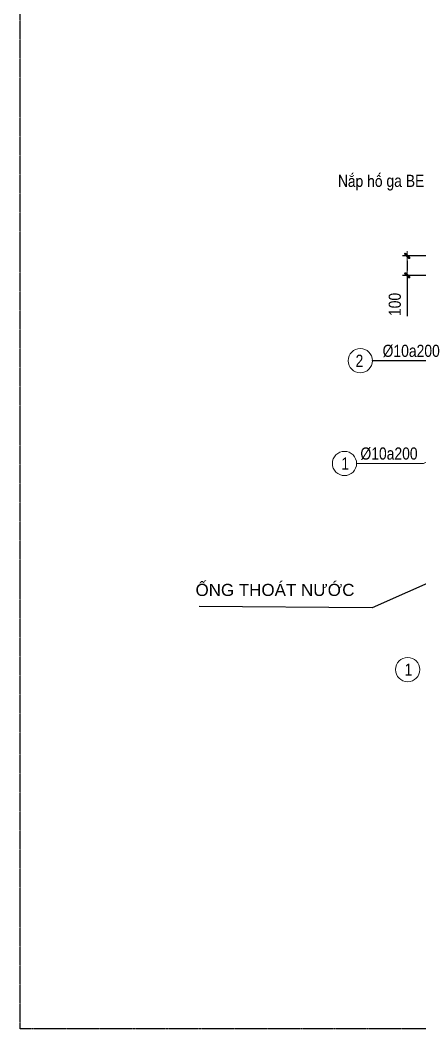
# Model space of a CAD drawing. Header units: millimetres. Extents: x -3568569 to -3536212, y 773195 to 801582.
# Drawn here: x -3547943 to -3545884, y 773195 to 778397 of the extents above; entities that cross this region are included whole.
import ezdxf
from ezdxf.enums import TextEntityAlignment as Align

# ---------------------------------------------------------------- set-up
doc = ezdxf.new("R2010")
doc.units = ezdxf.units.MM
doc.header["$MEASUREMENT"] = 0
doc.linetypes.add('CENTER', pattern=[2, 1.25, -0.25, 0.25, -0.25])
doc.layers.get('0').update_dxf_attribs({"lineweight": 9})
doc.layers.get('Defpoints').update_dxf_attribs({"color": 10, "lineweight": 0})
for name, color, linetype, lineweight in [('chunho.q', 1, 'Continuous', 13), ('DGIONG', 1, 'Continuous', 13), ('Ghi chu ban ve', 1, 'Continuous', 20), ('KTH', 154, 'Continuous', 15), ('STICK', 1, 'Continuous', 9), ('TEXT', 7, 'Continuous', 15)]:
    doc.layers.add(name, color=color, linetype=linetype, lineweight=lineweight)
doc.layers.add('S-Gridline', color=7, linetype='CENTER')
doc.styles.add('CHU GHI CHU', font='arial.ttf', dxfattribs={"height": 200})
doc.styles.get("Standard").update_dxf_attribs({"font": 'arial.ttf'})
doc.styles.add('Star-HelCon', font='VHELVCN_0.TTF')
doc.styles.add('TTP-HelCon', font='VHELVCN_0.TTF')
doc.dimstyles.new('DTE-DIM50', dxfattribs={"dimscale": 50, "dimtxt": 2.5, "dimasz": 2.5, "dimexe": 1.25, "dimexo": 0.625, "dimtad": 1, "dimdec": 0, "dimtxsty": 'Standard', "dimcen": 2.5, "dimadec": 0, "dimazin": 0, "dimtfac": 1, "dimtdec": 0, "dimtmove": 0, "dimatfit": 3, "dimldrblk": 'CLOSEDBLANK', "dimfxl": 1, "dimarcsym": 0})
doc.dimstyles.new('TTP-25', dxfattribs={"dimscale": 25, "dimtxt": 2.5, "dimasz": 1, "dimexe": 1, "dimexo": 1, "dimgap": 0.09, "dimtad": 0, "dimdec": 4, "dimrnd": 5, "dimzin": 9, "dimdsep": 46, "dimtxsty": 'TTP-HelCon', "dimblk": 'Stick', "dimcen": 0.09, "dimdle": 1.5, "dimclrd": 256, "dimclre": 256, "dimclrt": 1, "dimadec": 0, "dimazin": 0, "dimtfac": 1, "dimtdec": 4, "dimtmove": 0, "dimatfit": 3, "dimldrblk": 'ARCHTICK', "dimfxl": 1, "dimtvp": 1, "dimtolj": 1, "dimtzin": 0, "dimarcsym": 0})

# ---------------------------------------------------------------- blocks, each defined once
blk = doc.blocks.new('Stick')
at = {"layer": 'STICK'}
h = blk.add_hatch(color=256, dxfattribs=at)
edge = h.paths.add_edge_path()
edge.add_line((0.3, 0.5), (-0.5, -0.3))
edge.add_arc((-0.4, -0.4), 0.141, 135, 315)
edge.add_line((-0.3, -0.5), (0.5, 0.3))
edge.add_arc((0.4, 0.4), 0.141, 315, 495)
blk.add_line((1, 0), (-1, 0), dxfattribs=at)
blk.add_lwpolyline([(0.3, 0.5), (-0.5, -0.3, 1), (-0.3, -0.5), (0.5, 0.3, 1), (0.3, 0.5, 1)], format="xyb", dxfattribs=at)
blk = doc.blocks.new('*D424')
at = {"layer": 'Defpoints', "color": 0, "ltscale": 0.8, "transparency": 16777216}
for p in [(-3545948.7, 777181.2), (-3545799.4, 777181.2), (-3545799.4, 777080.9)]:
    blk.add_point(p, dxfattribs=at)
at = {"layer": 'KTH', "lineweight": -2, "ltscale": 0.8, "transparency": 16777216}
for p, q in [((-3545824.4, 777181.2), (-3545973.7, 777181.2)), ((-3545948.7, 777156.2), (-3545948.7, 777105.9)), ((-3545824.4, 777080.9), (-3545973.7, 777080.9)), ((-3545948.7, 777080.9), (-3545948.7, 776870.7))]:
    blk.add_line(p, q, dxfattribs=at)
at = {"layer": 'KTH', "lineweight": -2, "ltscale": 0.8, "transparency": 16777216, "xscale": 25, "yscale": 25, "zscale": 25}
for p, rotation in [((-3545948.7, 777181.2), 90), ((-3545948.7, 777080.9), 270)]:
    blk.add_blockref('Stick', p, dxfattribs=dict(at, rotation=rotation))
at = {"layer": 'KTH', "color": 1, "ltscale": 0.8, "transparency": 16777216, "insert": (-3546012.6, 776931), "char_height": 62.5, "attachment_point": 5, "rotation": 90, "style": 'TTP-HelCon'}
blk.add_mtext('\\A1;100', dxfattribs=at)
blk = doc.blocks.new('_ArchTick')
at = {"color": 0, "linetype": 'ByBlock', "const_width": 0.15}
blk.add_lwpolyline([(-0.5, -0.5), (0.5, 0.5)], dxfattribs=at)

msp = doc.modelspace()

# ---------------------------------------------------------------- linework, layer by layer
at = {"layer": 'DGIONG'}
msp.add_lwpolyline([(-3545599.31913, 776242.57704), (-3545864.83348, 776110.79939), (-3546209.61044, 776110.79939)], dxfattribs=at)
for centre in [(-3546190.81712, 776640.81797), (-3546272.11044, 776110.79939), (-3545946.55266, 775047.79774)]:
    msp.add_circle(centre, 62.5, dxfattribs=at)
at = {"layer": 'S-Gridline'}
msp.add_lwpolyline([(-3547942.57394, 782086.78463), (-3536211.7108, 782086.78463), (-3536211.7108, 773194.82945), (-3547942.57394, 773194.82945)], close=True, dxfattribs=at)

# ---------------------------------------------------------------- texts
at = {"layer": 'chunho.q', "style": 'TTP-HelCon'}
for s, p in [('Naép hoá ga BE TONG', (-3546305.86518, 777537.17069)), ('Þ10a200', (-3546075.69299, 776660.4657)), ('Þ10a200', (-3546189.99594, 776130.79939))]:
    msp.add_text(s, height=62.5, dxfattribs=at).set_placement(p)
at = {"layer": 'Ghi chu ban ve', "style": 'CHU GHI CHU'}
msp.add_text('ỐNG THOÁT NƯỚC', height=62.5, dxfattribs=at).set_placement((-3547039.37394, 775427.28495))
at = {"layer": 'TEXT', "color": 1, "style": 'Star-HelCon'}
for s, p in [('2', (-3546194.98379, 776640.81797)), ('1', (-3546267.94377, 776110.79939)), ('1', (-3545942.38599, 775047.79701))]:
    msp.add_text(s, height=62.5, dxfattribs=at).set_placement(p, align=Align.MIDDLE)

# ---------------------------------------------------------------- dimensions: what is measured, and where the dimension line sits
at = {"layer": 'KTH', "color": 2, "ltscale": 0.8}
dim = msp.add_linear_dim(base=(-3545948.74614, 777181.20064), p1=(-3545799.35592, 777080.8667), p2=(-3545799.35592, 777181.20064), angle=90, dimstyle='TTP-25', dxfattribs=at)
dim.commit()
dim.dimension.update_dxf_attribs({"geometry": '*D424', "text_midpoint": (-3545948.74614, 776931.03367), "dimtype": 160})

# ---------------------------------------------------------------- leaders
at = {"color": 1}
msp.add_leader([(-3545254.19197, 775758.31995), (-3546128.7593, 775365.63263), (-3547021.04419, 775372.71313)], dimstyle='DTE-DIM50', override={"dimasz": 1}, dxfattribs=at)
at = {"layer": 'DGIONG'}
for points in [[(-3545669.20329, 776640.96319), (-3546128.31712, 776641.00748), (-3546128.31723, 776640.70085)], [(-3545529.20329, 776641.00748), (-3546128.31712, 776640.81797), (-3546128.31712, 776641.00748)]]:
    msp.add_leader(points, dimstyle='TTP-25', override={"dimgap": 0.09, "dimtad": 0}, dxfattribs=at)

doc.saveas('drawing.dxf')
